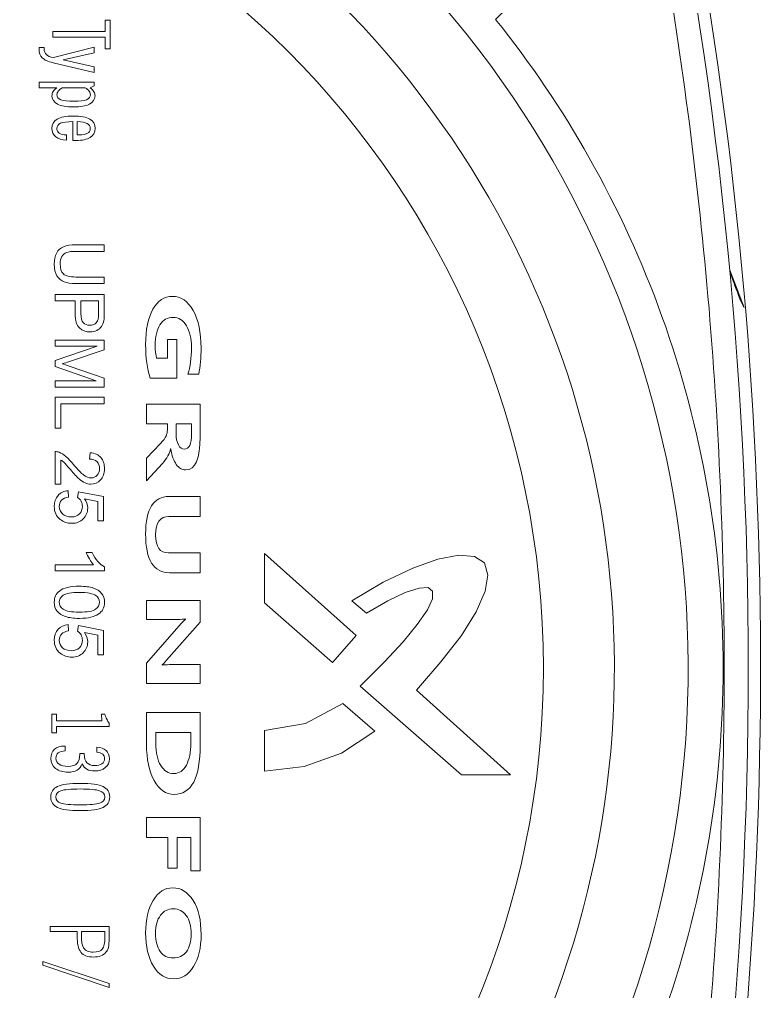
# Model space of a CAD drawing. Header units: millimetres. Extents: x 206 to 1899, y -454 to 296.
# Drawn here: x 628.843 to 630.726, y -391.296 to -388.828 of the extents above; entities that cross this region are included whole.
import ezdxf

# ---------------------------------------------------------------- set-up
doc = ezdxf.new("R2010")
doc.units = ezdxf.units.MM
doc.layers.add('细实线', color=7, linetype='Continuous', lineweight=15)

msp = doc.modelspace()

# ---------------------------------------------------------------- linework, layer by layer
at = {"layer": '细实线', "linetype": 'Continuous', "lineweight": 9}
for p, q in [((629.061, -388.8291), (629.061, -388.8582)), ((629.0735, -388.8291), (629.061, -388.8291)), ((629.0735, -388.9021), (629.0735, -388.8291)), ((628.9281, -388.8582), (628.9281, -388.8729)), ((629.061, -388.8582), (628.9281, -388.8582)), ((628.9281, -388.8729), (629.061, -388.8729)), ((629.061, -388.8729), (629.061, -388.9021)), ((628.9059, -388.8986), (628.893, -388.8986)), ((628.9292, -388.9245), (629.0324, -388.898)), ((629.0324, -388.9124), (629.0324, -388.898)), ((629.061, -388.9021), (629.0735, -388.9021)), ((629.0324, -388.9124), (628.9538, -388.9305)), ((628.9538, -388.9305), (629.0324, -388.9482)), ((629.0324, -388.9622), (628.9284, -388.9378)), ((629.0324, -388.9622), (629.0324, -388.9482)), ((628.893, -388.987), (628.893, -389.0011)), ((629.0324, -388.987), (628.893, -388.987)), ((628.893, -389.0011), (628.9377, -389.0011)), ((628.9517, -389.0011), (629.01, -389.0011)), ((629.0324, -388.9965), (629.023, -389.0011)), ((629.0324, -388.9965), (629.0324, -388.987)), ((628.9783, -389.0871), (628.9783, -389.1348)), ((628.99, -389.1207), (628.99, -389.0872)), ((628.9622, -389.1342), (628.9622, -389.121)), ((628.994, -389.1207), (628.99, -389.1207)), ((628.9863, -389.4001), (629.0585, -389.4001)), ((629.0585, -389.4001), (629.0585, -389.4166)), ((629.0585, -389.4166), (628.9864, -389.4166)), ((630.6838, -389.5589), (630.6474, -389.4644)), ((629.0585, -389.4984), (628.9863, -389.4984)), ((628.9864, -389.4818), (629.0585, -389.4818)), ((629.0585, -389.4818), (629.0585, -389.4984)), ((628.9335, -389.5425), (628.9335, -389.5259)), ((628.9335, -389.5259), (629.0585, -389.5259)), ((629.0585, -389.5259), (629.0585, -389.5731)), ((628.9844, -389.5425), (628.9335, -389.5425)), ((628.9844, -389.5745), (628.9844, -389.5425)), ((628.9991, -389.5425), (628.9991, -389.5748)), ((629.0438, -389.5425), (628.9991, -389.5425)), ((629.0438, -389.5744), (629.0438, -389.5425)), ((628.9335, -389.6578), (628.9335, -389.6419)), ((628.9335, -389.6419), (629.0585, -389.6419)), ((629.0585, -389.6419), (629.0585, -389.6668)), ((629.2194, -389.6401), (629.2194, -389.688)), ((629.2428, -389.6401), (629.2194, -389.6401)), ((629.2428, -389.7385), (629.2428, -389.6401)), ((628.9335, -389.694), (629.04, -389.6578)), ((629.04, -389.6578), (628.9335, -389.6578)), ((629.0585, -389.6668), (628.97, -389.6964)), ((628.9335, -389.7089), (628.9335, -389.694)), ((629.2194, -389.688), (629.1915, -389.688)), ((629.0382, -389.7452), (628.9335, -389.7089)), ((628.9716, -389.709), (629.0585, -389.7389)), ((628.9335, -389.7612), (628.9335, -389.7452)), ((628.9335, -389.7452), (629.0382, -389.7452)), ((629.0585, -389.7389), (629.0585, -389.7612)), ((629.175, -389.7385), (629.2428, -389.7385)), ((629.2708, -389.7283), (629.2983, -389.7283)), ((629.0585, -389.7612), (628.9335, -389.7612)), ((628.9335, -389.8653), (628.9335, -389.7872)), ((628.9335, -389.7872), (629.0585, -389.7872)), ((629.0585, -389.7872), (629.0585, -389.8037)), ((628.9483, -389.8037), (628.9483, -389.8653)), ((629.0585, -389.8037), (628.9483, -389.8037)), ((629.1658, -389.8043), (629.1658, -389.8547)), ((629.3022, -389.8043), (629.1658, -389.8043)), ((629.3022, -389.8873), (629.3022, -389.8043)), ((628.9483, -389.8653), (628.9335, -389.8653)), ((629.1658, -389.8547), (629.2187, -389.8547)), ((629.2187, -389.8547), (629.2187, -389.87)), ((629.2408, -389.8795), (629.2408, -389.8547)), ((629.2408, -389.8547), (629.2801, -389.8547)), ((629.2801, -389.8547), (629.2801, -389.8804)), ((629.1658, -389.9416), (629.2013, -389.9044)), ((628.9335, -390.0079), (628.9335, -389.9253)), ((629.0213, -389.944), (629.0229, -389.9282)), ((629.1658, -389.9416), (629.1658, -389.9998)), ((628.9483, -389.9466), (628.9483, -390.0079)), ((629.2063, -389.9551), (629.1658, -389.9998)), ((628.9483, -390.0079), (628.9335, -390.0079)), ((628.9663, -390.0244), (628.9677, -390.0405)), ((628.9908, -390.0415), (628.9926, -390.0271)), ((628.9926, -390.0271), (629.0568, -390.0392)), ((629.0422, -390.0515), (629.0086, -390.0448)), ((629.0568, -390.0392), (629.0568, -390.1014)), ((629.3022, -390.0392), (629.2229, -390.0392)), ((629.3022, -390.0898), (629.3022, -390.0392)), ((629.0422, -390.1014), (629.0422, -390.0515)), ((629.2227, -390.0898), (629.3022, -390.0898)), ((629.0568, -390.1014), (629.0422, -390.1014)), ((629.0128, -390.1818), (629.0277, -390.1818)), ((629.3022, -390.1824), (629.2215, -390.1824)), ((629.3022, -390.2328), (629.3022, -390.1824)), ((629.4655, -390.1836), (629.4655, -390.3091)), ((629.4655, -390.1836), (629.6987, -390.3923)), ((629.9058, -390.1982), (629.9596, -390.1885)), ((629.9596, -390.1885), (629.9987, -390.1917)), ((629.9987, -390.1917), (630.0248, -390.208)), ((628.9335, -390.2278), (628.9335, -390.2125)), ((628.9335, -390.2125), (629.0313, -390.2125)), ((629.8422, -390.2211), (629.9058, -390.1982)), ((630.0248, -390.208), (630.033, -390.239)), ((629.0591, -390.2278), (628.9335, -390.2278)), ((629.0591, -390.218), (629.0591, -390.2278)), ((629.2245, -390.2328), (629.3022, -390.2328)), ((629.7672, -390.257), (629.8422, -390.2211)), ((630.033, -390.239), (630.0265, -390.2798)), ((629.6872, -390.3043), (629.7672, -390.257)), ((629.8226, -390.283), (629.7786, -390.3043)), ((629.8585, -390.2716), (629.8226, -390.283)), ((629.8813, -390.27), (629.8585, -390.2716)), ((629.8927, -390.2798), (629.8813, -390.27)), ((629.8927, -390.2994), (629.8927, -390.2798)), ((630.0265, -390.2798), (630.0036, -390.332)), ((629.1658, -390.3034), (629.1658, -390.3513)), ((629.3022, -390.3034), (629.1658, -390.3034)), ((629.3022, -390.3585), (629.3022, -390.3034)), ((629.6383, -390.4608), (629.4655, -390.3091)), ((629.7248, -390.3352), (629.6872, -390.3043)), ((629.7786, -390.3043), (629.7248, -390.3352)), ((629.8797, -390.3271), (629.8927, -390.2994)), ((629.8536, -390.3646), (629.8797, -390.3271)), ((630.0036, -390.332), (629.9661, -390.3923)), ((628.9663, -390.3643), (628.9677, -390.3804)), ((629.1658, -390.3513), (629.2434, -390.3513)), ((629.1658, -390.4624), (629.2541, -390.3621)), ((629.3022, -390.3585), (629.2165, -390.4552)), ((629.2652, -390.35), (629.2652, -390.3508)), ((629.8177, -390.4086), (629.8536, -390.3646)), ((628.9908, -390.3814), (628.9926, -390.367)), ((628.9926, -390.367), (629.0568, -390.3791)), ((629.0422, -390.3914), (629.0086, -390.3846)), ((629.0568, -390.3791), (629.0568, -390.4413)), ((629.0422, -390.4413), (629.0422, -390.3914)), ((629.6987, -390.3923), (629.6383, -390.4608)), ((629.7704, -390.4592), (629.8177, -390.4086)), ((629.9661, -390.3923), (629.9139, -390.4592)), ((629.0568, -390.4413), (629.0422, -390.4413)), ((629.1658, -390.4624), (629.1658, -390.5141)), ((629.7085, -390.5212), (629.7704, -390.4592)), ((629.9139, -390.4592), (629.852, -390.5309)), ((629.2056, -390.4677), (629.2056, -390.4669)), ((629.3022, -390.4662), (629.2245, -390.4662)), ((629.3022, -390.5141), (629.3022, -390.4662)), ((629.1658, -390.5141), (629.3022, -390.5141)), ((629.9661, -390.7462), (629.7085, -390.5212)), ((629.852, -390.5309), (630.0901, -390.7462)), ((629.1658, -390.5878), (629.1658, -390.6693)), ((629.3022, -390.5878), (629.1658, -390.5878)), ((629.3022, -390.6697), (629.3022, -390.5878)), ((629.5698, -390.6157), (629.6644, -390.5652)), ((629.6644, -390.5652), (629.746, -390.6353)), ((628.9251, -390.592), (628.9251, -390.6396)), ((628.9372, -390.592), (628.9251, -390.592)), ((628.9372, -390.6092), (628.9372, -390.592)), ((629.0526, -390.6092), (628.9372, -390.6092)), ((629.0514, -390.592), (629.0526, -390.6092)), ((629.0597, -390.592), (629.0514, -390.592)), ((628.9372, -390.6396), (628.9372, -390.6231)), ((628.9372, -390.6231), (629.071, -390.6231)), ((629.071, -390.6231), (629.071, -390.615)), ((629.4655, -390.6337), (629.5698, -390.6157)), ((629.4655, -390.7364), (629.4655, -390.6337)), ((629.746, -390.6353), (629.6612, -390.6908)), ((628.9251, -390.6396), (628.9372, -390.6396)), ((629.1896, -390.6659), (629.1896, -390.6383)), ((629.1896, -390.6383), (629.2784, -390.6383)), ((629.2784, -390.6383), (629.2784, -390.6657)), ((628.9595, -390.6731), (628.9577, -390.6731)), ((628.9595, -390.6855), (628.9595, -390.6731)), ((629.0398, -390.6759), (629.0398, -390.6882)), ((628.9961, -390.692), (628.9961, -390.6935)), ((629.0076, -390.692), (628.9961, -390.692)), ((629.0076, -390.694), (629.0076, -390.692)), ((629.6612, -390.6908), (629.5666, -390.725)), ((629.5666, -390.725), (629.4655, -390.7364)), ((629.9661, -390.7462), (630.0901, -390.7462)), ((629.1658, -390.8544), (629.1658, -390.9049)), ((629.3022, -390.8544), (629.1658, -390.8544)), ((629.3022, -390.9895), (629.3022, -390.8544)), ((629.1658, -390.9049), (629.2196, -390.9049)), ((629.2196, -390.9049), (629.2196, -390.9827)), ((629.2434, -390.9827), (629.2434, -390.9049)), ((629.2434, -390.9049), (629.2784, -390.9049)), ((629.2784, -390.9049), (629.2784, -390.9895)), ((629.2196, -390.9827), (629.2434, -390.9827)), ((629.2784, -390.9895), (629.3022, -390.9895)), ((628.9211, -391.1316), (628.9211, -391.1436)), ((629.0709, -391.1316), (628.9211, -391.1316)), ((628.9211, -391.1436), (628.9895, -391.1436)), ((628.9895, -391.1436), (628.9895, -391.1541)), ((629.0009, -391.162), (629.0009, -391.1436)), ((629.0009, -391.1436), (629.0599, -391.1436)), ((629.0599, -391.1436), (629.0599, -391.1582)), ((629.0709, -391.1601), (629.0709, -391.1316)), ((628.9024, -391.2198), (628.9024, -391.2295)), ((628.9024, -391.2198), (629.0709, -391.2758)), ((629.0709, -391.286), (628.9024, -391.2295)), ((629.0709, -391.286), (629.0709, -391.2758))]:
    msp.add_line(p, q, dxfattribs=at)
msp.add_circle((627.9602, -390.4746), 2.2138, dxfattribs=at)
for centre, radius, start, end in [((619.8556, -390.4746), 10.839, 347.985, 12.015), ((627.9602, -390.4746), 2.5816, 132.7355, 47.2645), ((627.9602, -390.4746), 2.3942, 132.7355, 47.2645), ((619.8556, -390.4746), 10.8702, 347.875, 9.09745), ((631.2189, -389.3067), 0.5919, 204.5753, 205.0796), ((628.6749, -388.8131), 0.9313, 287.2807, 288.4768)]:
    msp.add_arc(centre, radius, start, end, dxfattribs=at)
for points, knots in [([(630.4624, -388.57), (630.4235, -388.5819), (630.3474, -388.6118), (630.2053, -388.6918), (630.1104, -388.7704), (630.0527, -388.8277)], [0, 0, 0, 0, 0.250127, 0.500306, 1, 1, 1, 1]), ([(630.465, -388.5694), (630.5197, -388.8777), (630.6046, -389.5111), (630.648, -390.4746), (630.6046, -391.4381), (630.5197, -392.0715), (630.465, -392.3798)], [0, 0, 0, 0, 0.245354, 0.500004, 0.754655, 1, 1, 1, 1]), ([(630.0527, -388.8277), (630.1413, -388.938), (630.3043, -389.1787), (630.4884, -389.5807), (630.6044, -390.0185), (630.6308, -390.3223), (630.6308, -390.4746)], [0, 0, 0, 0, 0.238927, 0.488219, 0.742947, 1, 1, 1, 1]), ([(630.6474, -389.4649), (630.6498, -389.4725), (630.6594, -389.5023), (630.6708, -389.5316), (630.6805, -389.5529)], [0, 0, 0, 0, 0.254049, 1, 1, 1, 1]), ([(629.2272, -389.9181), (629.2271, -389.9183), (629.2271, -389.9185), (629.225, -389.9297), (629.218, -389.9418), (629.2063, -389.9551)], [0, 0, 0, 0, 0.01517, 0.023065, 1, 1, 1, 1]), ([(629.2414, -389.9577), (629.2348, -389.9484), (629.2301, -389.9353), (629.2273, -389.9185), (629.2273, -389.9183), (629.2273, -389.9181)], [0, 0, 0, 0, 0.984878, 0.990036, 1, 1, 1, 1]), ([(630.6308, -390.4746), (630.6308, -390.6269), (630.6044, -390.9307), (630.4884, -391.3685), (630.3043, -391.7705), (630.1413, -392.0112), (630.0527, -392.1215)], [0, 0, 0, 0, 0.257052, 0.511781, 0.761073, 1, 1, 1, 1])]:
    msp.add_open_spline(points, degree=3, knots=knots, dxfattribs=at)
for points in [[(628.8929, -388.9002), (628.8929, -388.8996), (628.893, -388.8991), (628.893, -388.8986)], [(628.8929, -388.903), (628.8929, -388.9018), (628.8929, -388.9008), (628.8929, -388.9002)], [(628.9009, -388.9252), (628.8955, -388.9198), (628.8929, -388.9124), (628.8929, -388.903)], [(628.9058, -388.9), (628.9058, -388.9004), (628.9057, -388.9012), (628.9057, -388.9021)], [(628.9057, -388.9021), (628.9057, -388.9085), (628.9076, -388.9134), (628.9113, -388.9169)], [(628.9059, -388.8986), (628.9059, -388.899), (628.9058, -388.8994), (628.9058, -388.9)], [(628.9284, -388.9378), (628.9154, -388.9347), (628.9063, -388.9305), (628.9009, -388.9252)], [(628.9113, -388.9169), (628.915, -388.9204), (628.9209, -388.923), (628.9292, -388.9245)], [(628.9287, -389.011), (628.9307, -389.0076), (628.9337, -389.0043), (628.9377, -389.0011)], [(628.9517, -389.0011), (628.9472, -389.004), (628.9439, -389.0069), (628.9417, -389.0098)], [(629.0199, -389.0098), (629.0177, -389.0069), (629.0144, -389.004), (629.01, -389.0011)], [(629.023, -389.0011), (629.027, -389.0045), (629.03, -389.0078), (629.0319, -389.0112)], [(628.9256, -389.0214), (628.9256, -389.0179), (628.9266, -389.0144), (628.9287, -389.011)], [(628.9397, -389.0426), (628.9303, -389.0377), (628.9256, -389.0306), (628.9256, -389.0214)], [(628.9417, -389.0098), (628.9394, -389.0127), (628.9383, -389.0157), (628.9383, -389.0188)], [(628.9383, -389.0188), (628.9383, -389.0246), (628.9417, -389.0289), (628.9485, -389.0316)], [(628.9485, -389.0316), (628.9552, -389.0342), (628.9663, -389.0355), (628.9816, -389.0355)], [(628.9816, -389.0355), (628.996, -389.0355), (629.0066, -389.0342), (629.0132, -389.0315)], [(629.0132, -389.0315), (629.0199, -389.0288), (629.0232, -389.0246), (629.0232, -389.0188)], [(629.0232, -389.0188), (629.0232, -389.0157), (629.0221, -389.0127), (629.0199, -389.0098)], [(629.0349, -389.0216), (629.0349, -389.0307), (629.0302, -389.0377), (629.0208, -389.0426)], [(629.0319, -389.0112), (629.0339, -389.0146), (629.0349, -389.018), (629.0349, -389.0216)], [(628.9803, -389.05), (628.9627, -389.05), (628.9491, -389.0475), (628.9397, -389.0426)], [(629.0208, -389.0426), (629.0115, -389.0475), (628.998, -389.05), (628.9803, -389.05)], [(628.9254, -389.1048), (628.9254, -389.094), (628.9299, -389.086), (628.9388, -389.0808)], [(628.9388, -389.0808), (628.9477, -389.0756), (628.9615, -389.073), (628.9801, -389.073)], [(628.9801, -389.073), (628.9989, -389.073), (629.0127, -389.0756), (629.0215, -389.0808)], [(629.0215, -389.0808), (629.0304, -389.086), (629.0349, -389.0939), (629.0349, -389.1047)], [(628.9351, -389.1255), (628.9286, -389.1203), (628.9254, -389.1134), (628.9254, -389.1048)], [(628.9472, -389.0913), (628.941, -389.0941), (628.9379, -389.0986), (628.9379, -389.1047)], [(628.9379, -389.1047), (628.9379, -389.1097), (628.94, -389.1136), (628.9442, -389.1164)], [(628.9783, -389.0871), (628.9637, -389.0872), (628.9534, -389.0886), (628.9472, -389.0913)], [(629.0148, -389.092), (629.0095, -389.0892), (629.0013, -389.0876), (628.99, -389.0872)], [(629.0228, -389.1045), (629.0228, -389.099), (629.0202, -389.0948), (629.0148, -389.092)], [(629.016, -389.1169), (629.0205, -389.1144), (629.0228, -389.1103), (629.0228, -389.1045)], [(629.0349, -389.1047), (629.0349, -389.1148), (629.0308, -389.1223), (629.0228, -389.1274)], [(628.9622, -389.1342), (628.9506, -389.1336), (628.9416, -389.1307), (628.9351, -389.1255)], [(628.9442, -389.1164), (628.9483, -389.1191), (628.9543, -389.1207), (628.9622, -389.121)], [(629.0228, -389.1274), (629.0147, -389.1324), (629.0026, -389.135), (628.9866, -389.135)], [(628.994, -389.1207), (629.0043, -389.1207), (629.0116, -389.1194), (629.016, -389.1169)], [(628.9816, -389.1349), (628.9805, -389.1349), (628.9794, -389.1349), (628.9783, -389.1348)], [(628.9866, -389.135), (628.9844, -389.135), (628.9827, -389.135), (628.9816, -389.1349)], [(628.9549, -389.4048), (628.9626, -389.4016), (628.973, -389.4001), (628.9863, -389.4001)], [(628.9314, -389.4495), (628.9314, -389.4378), (628.9335, -389.4282), (628.9375, -389.4208)], [(628.9375, -389.4208), (628.9415, -389.4133), (628.9473, -389.408), (628.9549, -389.4048)], [(628.9624, -389.4196), (628.9573, -389.4217), (628.9532, -389.4251), (628.9505, -389.43)], [(628.9864, -389.4166), (628.9755, -389.4166), (628.9675, -389.4176), (628.9624, -389.4196)], [(628.9383, -389.4787), (628.9337, -389.4713), (628.9314, -389.4616), (628.9314, -389.4495)], [(628.9505, -389.43), (628.9477, -389.435), (628.9463, -389.4409), (628.9463, -389.4481)], [(628.9463, -389.4481), (628.9463, -389.4602), (628.9491, -389.4689), (628.9546, -389.4741)], [(628.9546, -389.4741), (628.9601, -389.4792), (628.9707, -389.4818), (628.9864, -389.4818)], [(628.9564, -389.4941), (628.949, -389.4912), (628.9429, -389.4861), (628.9383, -389.4787)], [(628.9863, -389.4984), (628.9737, -389.4984), (628.9637, -389.4969), (628.9564, -389.4941)], [(629.1818, -389.5638), (629.194, -389.542), (629.2107, -389.5311), (629.2319, -389.5311)], [(629.2319, -389.5311), (629.2533, -389.5311), (629.2708, -389.5431), (629.2843, -389.5671)], [(628.9954, -389.6112), (628.988, -389.6044), (628.9844, -389.5922), (628.9844, -389.5745)], [(628.9991, -389.5748), (628.9991, -389.5854), (629.0011, -389.593), (629.0051, -389.5976)], [(629.0426, -389.5899), (629.0434, -389.5871), (629.0438, -389.582), (629.0438, -389.5744)], [(629.0585, -389.5731), (629.0585, -389.5814), (629.0581, -389.5877), (629.0574, -389.5921)], [(629.1635, -389.6531), (629.1635, -389.6154), (629.1696, -389.5857), (629.1818, -389.5638)], [(629.2843, -389.5671), (629.2977, -389.5911), (629.3045, -389.6227), (629.3045, -389.662)], [(629.0051, -389.5976), (629.009, -389.602), (629.0146, -389.6043), (629.0219, -389.6043)], [(629.0219, -389.6043), (629.0271, -389.6043), (629.0315, -389.6029), (629.0353, -389.6003)], [(629.0353, -389.6003), (629.039, -389.5976), (629.0415, -389.5941), (629.0426, -389.5899)], [(629.0574, -389.5921), (629.0563, -389.5982), (629.0544, -389.6034), (629.0515, -389.6075)], [(629.2333, -389.5842), (629.219, -389.5842), (629.2079, -389.5906), (629.1999, -389.6034)], [(629.2672, -389.6054), (629.2586, -389.5913), (629.2473, -389.5842), (629.2333, -389.5842)], [(629.0224, -389.6213), (629.0117, -389.6213), (629.0027, -389.6179), (628.9954, -389.6112)], [(629.0394, -389.6175), (629.0342, -389.6201), (629.0285, -389.6213), (629.0224, -389.6213)], [(629.0515, -389.6075), (629.0486, -389.6116), (629.0446, -389.6149), (629.0394, -389.6175)], [(629.1999, -389.6034), (629.1919, -389.6162), (629.1879, -389.6336), (629.1879, -389.6557)], [(629.28, -389.661), (629.28, -389.6381), (629.2757, -389.6196), (629.2672, -389.6054)], [(629.175, -389.7385), (629.1673, -389.7154), (629.1635, -389.6869), (629.1635, -389.6531)], [(629.1879, -389.6557), (629.1879, -389.6689), (629.1891, -389.6797), (629.1915, -389.688)], [(629.2708, -389.7283), (629.2769, -389.7099), (629.28, -389.6875), (629.28, -389.661)], [(629.3045, -389.662), (629.3045, -389.6873), (629.3024, -389.7094), (629.2983, -389.7283)], [(628.9515, -389.7023), (628.9561, -389.7037), (628.9627, -389.7059), (628.9716, -389.709)], [(629.2155, -389.8857), (629.2176, -389.8807), (629.2187, -389.8756), (629.2187, -389.87)], [(629.2013, -389.9044), (629.2087, -389.8968), (629.2134, -389.8906), (629.2155, -389.8857)], [(629.2408, -389.8795), (629.2408, -389.8914), (629.2428, -389.9009), (629.2468, -389.9081)], [(629.2616, -389.9189), (629.274, -389.9189), (629.2801, -389.9061), (629.2801, -389.8804)], [(629.3022, -389.8873), (629.3022, -389.9437), (629.2899, -389.9719), (629.2652, -389.9719)], [(629.2468, -389.9081), (629.2508, -389.9153), (629.2557, -389.9189), (629.2616, -389.9189)], [(628.9335, -389.9253), (628.9372, -389.9251), (628.9408, -389.9257), (628.9442, -389.927)], [(628.9442, -389.927), (628.9498, -389.9292), (628.9554, -389.9326), (628.9608, -389.9372)], [(628.9608, -389.9372), (628.9663, -389.9418), (628.9726, -389.9485), (628.9798, -389.9573)], [(629.0397, -389.9507), (629.0353, -389.9463), (629.0291, -389.944), (629.0213, -389.944)], [(629.0229, -389.9282), (629.0347, -389.9292), (629.0436, -389.9333), (629.0498, -389.9404)], [(629.0498, -389.9404), (629.0559, -389.9474), (629.0591, -389.9569), (629.0591, -389.9688)], [(628.9566, -389.9531), (628.9538, -389.9505), (628.951, -389.9483), (628.9483, -389.9466)], [(628.9724, -389.9708), (628.9646, -389.9616), (628.9593, -389.9557), (628.9566, -389.9531)], [(628.9943, -389.9945), (628.989, -389.9897), (628.9816, -389.9818), (628.9724, -389.9708)], [(628.9798, -389.9573), (628.9908, -389.9709), (628.9997, -389.9801), (629.0062, -389.9848)], [(629.0464, -389.9685), (629.0464, -389.961), (629.0441, -389.9552), (629.0397, -389.9507)], [(629.04, -389.9854), (629.0442, -389.9811), (629.0464, -389.9755), (629.0464, -389.9685)], [(629.0591, -389.9688), (629.0591, -389.9807), (629.0557, -389.9903), (629.0491, -389.9973)], [(629.2652, -389.9719), (629.256, -389.9719), (629.248, -389.9672), (629.2414, -389.9577)], [(629.0096, -390.0047), (629.0047, -390.0027), (628.9996, -389.9992), (628.9943, -389.9945)], [(629.0062, -389.9848), (629.0127, -389.9896), (629.0189, -389.992), (629.0247, -389.992)], [(629.0247, -389.992), (629.0308, -389.992), (629.0359, -389.9898), (629.04, -389.9854)], [(629.0244, -390.0078), (629.0193, -390.0078), (629.0144, -390.0067), (629.0096, -390.0047)], [(629.0491, -389.9973), (629.0424, -390.0043), (629.0342, -390.0078), (629.0244, -390.0078)], [(628.9314, -390.0646), (628.9314, -390.0531), (628.9346, -390.0438), (628.9409, -390.0367)], [(628.9409, -390.0367), (628.9473, -390.0295), (628.9557, -390.0254), (628.9663, -390.0244)], [(628.9677, -390.0405), (628.9598, -390.0417), (628.9538, -390.0444), (628.9499, -390.0488)], [(628.9995, -390.0509), (628.9972, -390.0469), (628.9943, -390.0438), (628.9908, -390.0415)], [(629.0086, -390.0448), (629.0138, -390.0523), (629.0164, -390.0601), (629.0164, -390.0684)], [(629.1635, -390.1343), (629.1635, -390.0709), (629.1833, -390.0392), (629.2229, -390.0392)], [(628.9466, -390.0974), (628.9364, -390.0894), (628.9314, -390.0784), (628.9314, -390.0646)], [(628.9499, -390.0488), (628.946, -390.0531), (628.944, -390.0584), (628.944, -390.0646)], [(628.944, -390.0646), (628.944, -390.0719), (628.9468, -390.0782), (628.9524, -390.0833)], [(628.9953, -390.0836), (629.0003, -390.0786), (629.0029, -390.0722), (629.0029, -390.0643)], [(629.0029, -390.0643), (629.0029, -390.0594), (629.0017, -390.0548), (628.9995, -390.0509)], [(629.0164, -390.0684), (629.0164, -390.0793), (629.0126, -390.0885), (629.0051, -390.096)], [(628.9524, -390.0833), (628.9579, -390.0884), (628.9654, -390.091), (628.9746, -390.091)], [(628.9746, -390.091), (628.9833, -390.091), (628.9902, -390.0885), (628.9953, -390.0836)], [(629.2227, -390.0898), (629.2, -390.0898), (629.1887, -390.1054), (629.1887, -390.1365)], [(628.9759, -390.1073), (628.9646, -390.1073), (628.9548, -390.104), (628.9466, -390.0974)], [(629.0051, -390.096), (628.9975, -390.1035), (628.9878, -390.1073), (628.9759, -390.1073)], [(629.2245, -390.2328), (629.1838, -390.2328), (629.1635, -390.2), (629.1635, -390.1343)], [(629.1887, -390.1365), (629.1887, -390.1671), (629.1996, -390.1824), (629.2215, -390.1824)], [(629.0207, -390.1979), (629.0172, -390.1919), (629.0146, -390.1866), (629.0128, -390.1818)], [(629.0277, -390.1818), (629.0317, -390.1903), (629.0366, -390.1978), (629.0423, -390.2043)], [(629.0313, -390.2125), (629.0278, -390.2087), (629.0243, -390.2039), (629.0207, -390.1979)], [(629.0423, -390.2043), (629.0481, -390.2107), (629.0536, -390.2152), (629.0591, -390.218)], [(628.9314, -390.3079), (628.9314, -390.2958), (628.9357, -390.2863), (628.9444, -390.2795)], [(628.9542, -390.2901), (628.9474, -390.2949), (628.944, -390.3008), (628.944, -390.3079)], [(628.9444, -390.2795), (628.9548, -390.2712), (628.9717, -390.2671), (628.9952, -390.2671)], [(628.9952, -390.2829), (628.9746, -390.2829), (628.961, -390.2853), (628.9542, -390.2901)], [(628.9952, -390.2671), (629.0099, -390.2671), (629.0218, -390.2686), (629.0308, -390.2717)], [(629.0374, -390.2909), (629.0297, -390.2856), (629.0157, -390.2829), (628.9952, -390.2829)], [(629.0308, -390.2717), (629.0399, -390.2747), (629.0468, -390.2793), (629.0517, -390.2852)], [(629.0464, -390.3077), (629.0464, -390.3007), (629.0434, -390.295), (629.0374, -390.2909)], [(629.0517, -390.2852), (629.0566, -390.2912), (629.0591, -390.2988), (629.0591, -390.3079)], [(628.9388, -390.3306), (628.9338, -390.3246), (628.9314, -390.317), (628.9314, -390.3079)], [(628.944, -390.3079), (628.944, -390.3149), (628.9474, -390.3209), (628.9543, -390.3256)], [(629.0362, -390.3256), (629.0429, -390.3209), (629.0464, -390.3149), (629.0464, -390.3077)], [(629.0591, -390.3079), (629.0591, -390.3146), (629.0577, -390.3204), (629.055, -390.3255)], [(628.9597, -390.3441), (628.9506, -390.3411), (628.9437, -390.3366), (628.9388, -390.3306)], [(628.9543, -390.3256), (628.9611, -390.3304), (628.9747, -390.3329), (628.9952, -390.3329)], [(628.9952, -390.3329), (629.0157, -390.3329), (629.0294, -390.3304), (629.0362, -390.3256)], [(629.0433, -390.3381), (629.0382, -390.3413), (629.032, -390.344), (629.0247, -390.3459)], [(629.055, -390.3255), (629.0522, -390.3306), (629.0484, -390.3348), (629.0433, -390.3381)], [(628.9409, -390.3765), (628.9473, -390.3694), (628.9557, -390.3653), (628.9663, -390.3643)], [(628.9952, -390.3487), (628.9805, -390.3487), (628.9687, -390.3471), (628.9597, -390.3441)], [(629.0247, -390.3459), (629.0174, -390.3477), (629.0076, -390.3487), (628.9952, -390.3487)], [(629.2652, -390.35), (629.2604, -390.3509), (629.2532, -390.3513), (629.2434, -390.3513)], [(629.2541, -390.3621), (629.2586, -390.3569), (629.2623, -390.3531), (629.2652, -390.3508)], [(628.9314, -390.4044), (628.9314, -390.393), (628.9346, -390.3837), (628.9409, -390.3765)], [(628.9499, -390.3887), (628.946, -390.393), (628.944, -390.3983), (628.944, -390.4044)], [(628.9677, -390.3804), (628.9598, -390.3816), (628.9538, -390.3843), (628.9499, -390.3887)], [(628.9995, -390.3908), (628.9972, -390.3868), (628.9943, -390.3836), (628.9908, -390.3814)], [(629.0086, -390.3846), (629.0138, -390.3921), (629.0164, -390.4), (629.0164, -390.4083)], [(628.9466, -390.4373), (628.9364, -390.4292), (628.9314, -390.4182), (628.9314, -390.4044)], [(628.944, -390.4044), (628.944, -390.4118), (628.9468, -390.4181), (628.9524, -390.4232)], [(628.9953, -390.4234), (629.0003, -390.4185), (629.0029, -390.4121), (629.0029, -390.4042)], [(629.0029, -390.4042), (629.0029, -390.3992), (629.0017, -390.3947), (628.9995, -390.3908)], [(629.0164, -390.4083), (629.0164, -390.4192), (629.0126, -390.4284), (629.0051, -390.4359)], [(628.9759, -390.4471), (628.9646, -390.4471), (628.9548, -390.4438), (628.9466, -390.4373)], [(628.9524, -390.4232), (628.9579, -390.4283), (628.9654, -390.4309), (628.9746, -390.4309)], [(628.9746, -390.4309), (628.9833, -390.4309), (628.9902, -390.4284), (628.9953, -390.4234)], [(629.0051, -390.4359), (628.9975, -390.4434), (628.9878, -390.4471), (628.9759, -390.4471)], [(629.2165, -390.4552), (629.2108, -390.4616), (629.2072, -390.4656), (629.2056, -390.4669)], [(629.2056, -390.4677), (629.2089, -390.4667), (629.2152, -390.4662), (629.2245, -390.4662)], [(629.0597, -390.592), (629.0613, -390.5967), (629.0629, -390.601), (629.0648, -390.6048)], [(629.0648, -390.6048), (629.0667, -390.6087), (629.0688, -390.612), (629.071, -390.615)], [(628.9231, -390.7048), (628.9231, -390.6945), (628.9261, -390.6867), (628.932, -390.6812)], [(628.932, -390.6812), (628.9379, -390.6758), (628.9465, -390.6731), (628.9577, -390.6731)], [(628.9595, -390.6855), (628.9515, -390.6855), (628.9455, -390.6871), (628.9415, -390.6902)], [(629.0398, -390.6759), (629.0498, -390.6765), (629.0576, -390.6794), (629.0631, -390.6845)], [(629.0631, -390.6845), (629.0686, -390.6897), (629.0714, -390.6966), (629.0714, -390.7052)], [(629.185, -390.7605), (629.1722, -390.737), (629.1658, -390.7065), (629.1658, -390.6693)], [(629.1896, -390.6659), (629.1896, -390.6898), (629.1937, -390.7086), (629.2019, -390.7223)], [(629.3022, -390.6697), (629.3022, -390.7538), (629.2801, -390.7958), (629.2357, -390.7958)], [(629.267, -390.7213), (629.2746, -390.7071), (629.2784, -390.6885), (629.2784, -390.6657)], [(628.9348, -390.7299), (628.927, -390.7237), (628.9231, -390.7153), (628.9231, -390.7048)], [(628.9415, -390.6902), (628.9376, -390.6933), (628.9356, -390.6979), (628.9356, -390.7042)], [(628.9356, -390.7042), (628.9356, -390.7107), (628.9383, -390.7157), (628.9437, -390.7193)], [(628.9891, -390.7171), (628.9938, -390.7121), (628.9961, -390.7042), (628.9961, -390.6935)], [(629.0076, -390.694), (629.0076, -390.7036), (629.0098, -390.7107), (629.0142, -390.7154)], [(629.0544, -390.6939), (629.0511, -390.691), (629.0463, -390.6891), (629.0398, -390.6882)], [(629.0526, -390.7179), (629.0571, -390.7148), (629.0593, -390.7107), (629.0593, -390.7055)], [(629.0593, -390.7055), (629.0593, -390.7006), (629.0576, -390.6967), (629.0544, -390.6939)], [(629.0714, -390.7052), (629.0714, -390.7146), (629.0679, -390.7221), (629.0611, -390.7278)], [(628.9667, -390.7393), (628.9533, -390.7393), (628.9427, -390.7361), (628.9348, -390.7299)], [(628.9437, -390.7193), (628.9492, -390.7228), (628.9568, -390.7246), (628.9668, -390.7246)], [(628.9896, -390.7341), (628.9837, -390.7375), (628.9761, -390.7393), (628.9667, -390.7393)], [(628.9668, -390.7246), (628.9769, -390.7246), (628.9844, -390.7221), (628.9891, -390.7171)], [(629.0023, -390.7185), (628.9998, -390.7255), (628.9955, -390.7307), (628.9896, -390.7341)], [(629.0144, -390.7319), (629.0093, -390.729), (629.0053, -390.7246), (629.0023, -390.7185)], [(629.0142, -390.7154), (629.0187, -390.7202), (629.0253, -390.7226), (629.0342, -390.7226)], [(629.0337, -390.7362), (629.026, -390.7362), (629.0196, -390.7348), (629.0144, -390.7319)], [(629.0611, -390.7278), (629.0543, -390.7334), (629.0451, -390.7362), (629.0337, -390.7362)], [(629.0342, -390.7226), (629.0419, -390.7226), (629.0481, -390.721), (629.0526, -390.7179)], [(629.2019, -390.7223), (629.2102, -390.7359), (629.2213, -390.7427), (629.2353, -390.7427)], [(629.2353, -390.7427), (629.2489, -390.7427), (629.2594, -390.7356), (629.267, -390.7213)], [(629.2357, -390.7958), (629.2147, -390.7958), (629.1978, -390.784), (629.185, -390.7605)], [(628.9227, -390.8023), (628.9227, -390.7898), (628.9283, -390.781), (628.9394, -390.7757)], [(628.9394, -390.7757), (628.9505, -390.7705), (628.9699, -390.7679), (628.9973, -390.7679)], [(628.9973, -390.782), (628.9732, -390.782), (628.9568, -390.7835), (628.9482, -390.7865)], [(628.9973, -390.7679), (629.025, -390.7679), (629.0443, -390.7705), (629.0555, -390.7758)], [(629.0465, -390.7865), (629.0379, -390.7835), (629.0215, -390.782), (628.9973, -390.782)], [(629.0555, -390.7758), (629.0666, -390.781), (629.0722, -390.7899), (629.0722, -390.8023)], [(628.9393, -390.829), (628.9283, -390.8237), (628.9227, -390.8148), (628.9227, -390.8023)], [(628.9482, -390.7865), (628.9395, -390.7895), (628.9352, -390.7947), (628.9352, -390.8023)], [(628.9352, -390.8023), (628.9352, -390.8098), (628.9395, -390.815), (628.948, -390.818)], [(629.0595, -390.8023), (629.0595, -390.7947), (629.0552, -390.7895), (629.0465, -390.7865)], [(629.0467, -390.818), (629.0552, -390.815), (629.0595, -390.8098), (629.0595, -390.8023)], [(629.0722, -390.8023), (629.0722, -390.8148), (629.0666, -390.8237), (629.0555, -390.829)], [(628.9973, -390.8369), (628.9698, -390.8369), (628.9504, -390.8342), (628.9393, -390.829)], [(628.948, -390.818), (628.9565, -390.8209), (628.973, -390.8224), (628.9973, -390.8224)], [(628.9973, -390.8224), (629.0217, -390.8224), (629.0381, -390.8209), (629.0467, -390.818)], [(629.0555, -390.829), (629.0443, -390.8342), (629.025, -390.8369), (628.9973, -390.8369)], [(629.1827, -391.0649), (629.1955, -391.0437), (629.212, -391.0331), (629.2322, -391.0331)], [(629.2322, -391.0331), (629.2536, -391.0331), (629.271, -391.0439), (629.2844, -391.0656)], [(629.1635, -391.1477), (629.1635, -391.1137), (629.1699, -391.0861), (629.1827, -391.0649)], [(629.2844, -391.0656), (629.2978, -391.0873), (629.3045, -391.1159), (629.3045, -391.1515)], [(629.2013, -391.1028), (629.1929, -391.1139), (629.1887, -391.1292), (629.1887, -391.1485)], [(629.2338, -391.0862), (629.2205, -391.0862), (629.2097, -391.0917), (629.2013, -391.1028)], [(629.2666, -391.1032), (629.2582, -391.0918), (629.2473, -391.0862), (629.2338, -391.0862)], [(629.2793, -391.15), (629.2793, -391.1302), (629.2751, -391.1146), (629.2666, -391.1032)], [(628.999, -391.1967), (628.9927, -391.1886), (628.9895, -391.1744), (628.9895, -391.1541)], [(629.1833, -391.232), (629.1701, -391.2105), (629.1635, -391.1824), (629.1635, -391.1477)], [(629.1887, -391.1485), (629.1887, -391.1683), (629.1927, -391.1837), (629.2008, -391.1948)], [(629.267, -391.1952), (629.2752, -391.1845), (629.2793, -391.1694), (629.2793, -391.15)], [(629.3045, -391.1515), (629.3045, -391.1853), (629.298, -391.2125), (629.285, -391.2332)], [(629.0009, -391.162), (629.0009, -391.1681), (629.0014, -391.1729), (629.0021, -391.1763)], [(629.0021, -391.1763), (629.0029, -391.1797), (629.0042, -391.1828), (629.0059, -391.1854)], [(629.0535, -391.1887), (629.0578, -391.1836), (629.0599, -391.1734), (629.0599, -391.1582)], [(629.0709, -391.1601), (629.0709, -391.1711), (629.0703, -391.1791), (629.0691, -391.1841)], [(629.0315, -391.2088), (629.0162, -391.2088), (629.0054, -391.2047), (628.999, -391.1967)], [(629.0059, -391.1854), (629.0083, -391.1891), (629.0115, -391.1918), (629.0155, -391.1936)], [(629.0155, -391.1936), (629.0196, -391.1954), (629.0245, -391.1963), (629.0303, -391.1963)], [(629.0303, -391.1963), (629.0415, -391.1963), (629.0493, -391.1938), (629.0535, -391.1887)], [(629.0627, -391.1967), (629.0594, -391.2006), (629.055, -391.2036), (629.0498, -391.2057)], [(629.0691, -391.1841), (629.0678, -391.1891), (629.0657, -391.1933), (629.0627, -391.1967)], [(629.2008, -391.1948), (629.2088, -391.2058), (629.2197, -391.2112), (629.2333, -391.2112)], [(629.2333, -391.2112), (629.2475, -391.2112), (629.2587, -391.2059), (629.267, -391.1952)], [(629.0498, -391.2057), (629.0445, -391.2078), (629.0384, -391.2088), (629.0315, -391.2088)], [(629.235, -391.2642), (629.2138, -391.2642), (629.1965, -391.2535), (629.1833, -391.232)], [(629.285, -391.2332), (629.2721, -391.2539), (629.2554, -391.2642), (629.235, -391.2642)]]:
    msp.add_open_spline(points, degree=3, dxfattribs=at)

doc.saveas('drawing.dxf')
